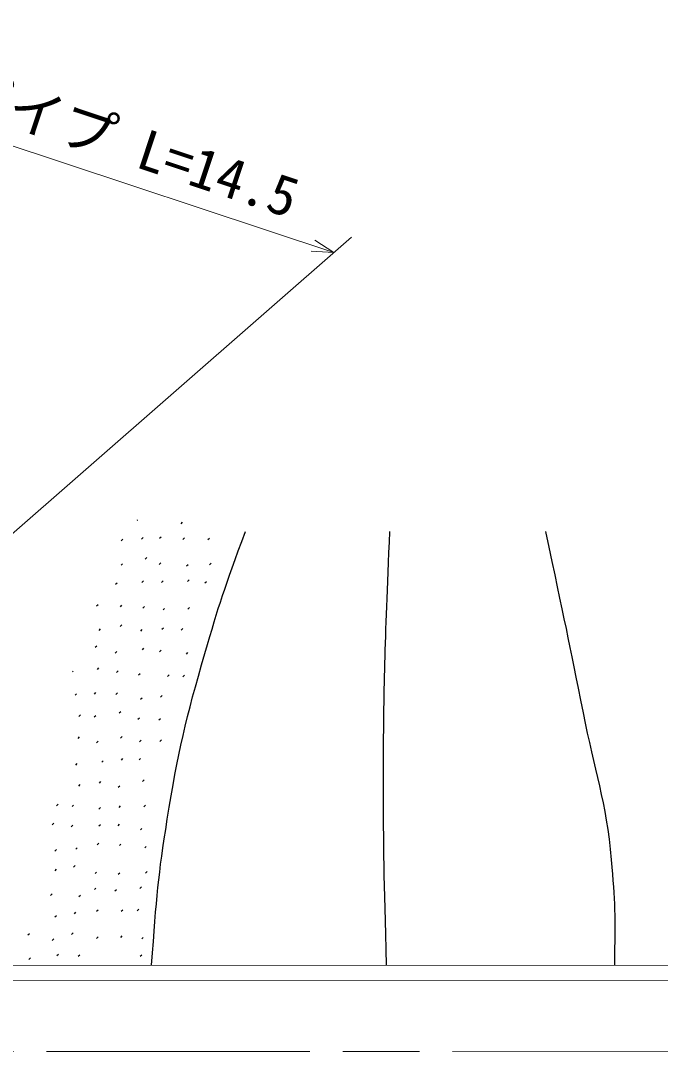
# Model space of a CAD drawing. Units: millimetres, scale not verified. Extents: x 40000 to 680000, y 20000 to 380000.
# Drawn here: x 334523 to 363671, y 284710 to 331725 of the extents above; entities that cross this region are included whole.
import ezdxf
from ezdxf.enums import TextEntityAlignment as Align

# ---------------------------------------------------------------- set-up
doc = ezdxf.new("R2010")
doc.units = ezdxf.units.MM
doc.header["$LTSCALE"] = 1000
doc.linetypes.add('CHAIN', pattern=[18.5, 12, -1.5, 3.5, -1.5])
for name, color, linetype, lineweight in [('M-BGD', 7, 'Continuous', 25), ('M-BMK', 2, 'CHAIN', 13), ('M-STR-HTXT', 7, 'Continuous', 13), ('M-STR-STR1', 1, 'Continuous', 13)]:
    doc.layers.add(name, color=color, linetype=linetype, lineweight=lineweight)
doc.styles.add('ＭＳ ゴシック', font='')
doc.styles.get('ＭＳ ゴシック').set_extended_font_data('MS Gothic')

msp = doc.modelspace()

# ---------------------------------------------------------------- linework, layer by layer
at = {"layer": 'M-BGD'}
for p, q in [((339830, 308955), (339859, 308984)), ((341833, 308801), (341896, 308864)), ((339107, 308019), (339177, 308090)), ((340035, 308096), (340106, 308166)), ((340851, 308138), (340922, 308208)), ((341916, 308088), (341987, 308159)), ((343056, 308076), (343127, 308147)), ((340204, 307186), (340274, 307257)), ((340842, 306939), (340912, 307010)), ((339097, 306904), (339168, 306975)), ((342080, 306876), (342150, 306947)), ((343132, 306925), (343202, 306995)), ((338850, 306038), (338921, 306109)), ((340045, 306127), (340115, 306197)), ((340946, 306127), (341017, 306198)), ((342125, 306174), (342195, 306245)), ((342913, 306102), (342984, 306173)), ((337984, 305054), (338055, 305125)), ((339070, 305011), (339141, 305082)), ((340097, 304957), (340168, 305028)), ((341013, 304871), (341084, 304942)), ((342140, 304909), (342211, 304980)), ((339063, 304119), (339134, 304190)), ((338094, 303941), (338164, 304012)), ((339995, 303909), (340066, 303980)), ((340960, 303990), (341031, 304060)), ((341840, 303956), (341910, 304027)), ((337918, 303167), (337989, 303238)), ((338835, 302908), (338906, 302979)), ((340070, 303051), (340141, 303122)), ((340851, 302964), (340922, 303035)), ((342074, 302863), (342144, 302934)), ((336888, 302057), (336911, 302080)), ((338019, 302157), (338090, 302227)), ((338893, 302025), (338964, 302096)), ((339895, 301907), (339966, 301977)), ((341212, 301845), (341283, 301916)), ((341917, 301830), (341988, 301900)), ((337000, 300980), (337071, 301051)), ((337881, 301035), (337952, 301106)), ((338860, 301020), (338930, 301091)), ((340898, 300896), (340969, 300967)), ((339985, 300799), (340056, 300869)), ((337173, 300020), (337244, 300091)), ((337879, 299993), (337949, 300063)), ((339015, 300178), (339086, 300248)), ((339869, 299887), (339939, 299958)), ((340823, 299859), (340894, 299929)), ((337138, 299013), (337208, 299083)), ((339074, 299032), (339144, 299103)), ((337982, 298813), (338052, 298884)), ((339942, 298858), (340013, 298929)), ((340866, 298881), (340937, 298952)), ((339114, 298027), (339185, 298098)), ((339917, 298033), (339988, 298104)), ((337034, 297803), (337105, 297874)), ((338218, 297930), (338289, 298001)), ((337171, 296843), (337242, 296913)), ((338109, 296977), (338180, 297048)), ((338971, 296790), (339042, 296860)), ((340074, 297051), (340144, 297122)), ((336160, 295948), (336231, 296018)), ((336864, 295911), (336935, 295982)), ((338084, 295791), (338155, 295861)), ((339007, 295873), (339077, 295944)), ((340136, 295900), (340207, 295971)), ((335962, 295082), (336033, 295153)), ((336827, 294994), (336898, 295064)), ((338092, 295029), (338163, 295100)), ((338963, 295039), (339033, 295110)), ((339978, 294844), (340049, 294915)), ((336080, 293878), (336151, 293949)), ((337031, 293966), (337102, 294036)), ((338016, 294171), (338087, 294242)), ((339021, 294134), (339092, 294205)), ((340176, 294024), (340247, 294094)), ((336090, 292984), (336161, 293055)), ((336929, 293149), (337000, 293220)), ((337914, 292856), (337985, 292927)), ((340213, 292880), (340283, 292951)), ((338974, 292826), (339045, 292897)), ((337884, 292126), (337955, 292197)), ((338821, 292068), (338892, 292139)), ((339959, 292176), (340030, 292247)), ((335890, 291859), (335960, 291930)), ((337181, 291806), (337252, 291876)), ((336971, 291026), (337042, 291096)), ((337979, 291137), (338050, 291208)), ((339103, 291140), (339173, 291211)), ((339831, 291164), (339901, 291234)), ((336079, 290883), (336150, 290954)), ((334849, 290060), (334920, 290130)), ((336841, 290080), (336911, 290150)), ((335961, 289810), (336032, 289880)), ((337978, 289898), (338049, 289969)), ((339086, 289944), (339156, 290015)), ((340043, 289876), (340113, 289946)), ((336170, 289121), (336241, 289192)), ((337148, 289091), (337219, 289162)), ((339971, 289091), (340042, 289162)), ((334900, 288949), (334971, 289020))]:
    msp.add_line(p, q, dxfattribs=at)
for points, knots in [([(340493, 288677), (340712, 291820), (340795, 292754), (341206, 295338), (341680, 298326), (342071, 299988), (342916, 302893), (343555, 305090), (343810, 305853), (344769, 308452)], [0, 0, 0, 0, 1, 1, 1, 2, 2, 2, 3, 3, 3, 3]), ([(351326, 308452), (351116, 303037), (351040, 301591), (351041, 297191), (351042, 293864), (351060, 292771), (351184, 288675)], [0, 0, 0, 0, 1, 1, 1, 2, 2, 2, 2]), ([(361589, 288673), (361637, 290907), (361612, 291612), (361447, 293485), (361212, 296139), (360681, 297571), (360164, 300184), (359524, 303419), (359302, 304444), (358453, 308452)], [0, 0, 0, 0, 1, 1, 1, 2, 2, 2, 3, 3, 3, 3])]:
    msp.add_open_spline(points, degree=3, knots=knots, dxfattribs=at)
at = {"layer": 'M-BMK'}
msp.add_line((366199, 284758), (267506, 284710), dxfattribs=at)
at = {"layer": 'M-STR-HTXT'}
for p, q in [((321732, 330144), (348789, 321155)), ((313953, 290685), (349598, 321862)), ((348789, 321155), (347923, 321720)), ((348789, 321155), (347757, 321220))]:
    msp.add_line(p, q, dxfattribs=at)
at = {"layer": 'M-STR-STR1'}
for p, q in [((310136, 288684), (566584, 288629)), ((309212, 288003), (566584, 287948))]:
    msp.add_line(p, q, dxfattribs=at)

# ---------------------------------------------------------------- texts
at = {"layer": 'M-STR-HTXT', "style": 'ＭＳ ゴシック'}
msp.add_text('ガードパイプ L=14.5', height=1833, rotation=341.622, dxfattribs=at).set_placement((335355, 325934), align=Align.BOTTOM_CENTER)

doc.saveas('drawing.dxf')
